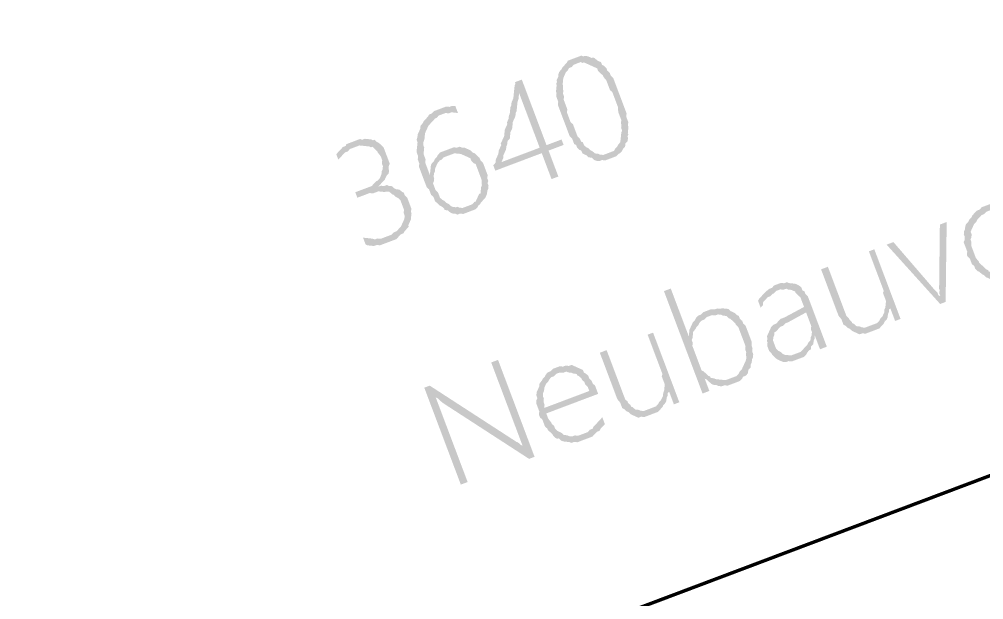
# Model space of a CAD drawing. Header units: metres. Extents: x -47 to 309, y -25 to 105.
# Drawn here: x 114.9 to 121.89, y 68.02 to 72.23 of the extents above; entities that cross this region are included whole.
import ezdxf

# ---------------------------------------------------------------- set-up
doc = ezdxf.new("R2010")
doc.units = ezdxf.units.M
doc.linetypes.add('AUSGEZOGEN', pattern=[0])
doc.layers.add('XR$1$STANDARD_1', color=7, linetype='AUSGEZOGEN', lineweight=25)

msp = doc.modelspace()

# ---------------------------------------------------------------- hatches: boundary and pattern name
at = {"layer": 'XR$1$STANDARD_1', "linetype": 'AUSGEZOGEN', "lineweight": 140, "transparency": 33554687}
h = msp.add_hatch(color=7, dxfattribs=at)
h.set_gradient(color2=(0, 0, 0), one_color=1)
h.paths.add_polyline_path([(118.9258, 71.9476), (118.8763, 71.9289), (118.8702, 71.9153), (118.8541, 71.8979), (118.838, 71.8806), (118.8318, 71.8669), (118.9408, 71.908), (118.9705, 71.9192), (118.9841, 71.913), (118.994, 71.9167), (119.0077, 71.9106), (119.0213, 71.9044), (119.0349, 71.8982), (119.0486, 71.8921), (119.0622, 71.8859), (119.0758, 71.8797), (119.0895, 71.8735), (119.0969, 71.8537), (119.1143, 71.8377), (119.1317, 71.8216), (119.1354, 71.8117), (119.1565, 71.7857), (119.1826, 71.7164), (119.2, 71.7003), (119.2411, 71.5914), (119.2424, 71.5579), (119.2647, 71.4985), (119.2623, 71.475), (119.266, 71.4651), (119.2636, 71.4415), (119.2711, 71.4217), (119.2649, 71.4081), (119.2625, 71.3846), (119.26, 71.361), (119.2576, 71.3375), (119.2415, 71.3201), (119.2353, 71.3065), (119.2193, 71.2891), (119.2131, 71.2755), (119.1735, 71.2606), (119.0683, 71.2096), (119.0819, 71.2034), (119.1055, 71.201), (119.1253, 71.2085), (119.1488, 71.206), (119.1884, 71.2209), (119.228, 71.2359), (119.2441, 71.2532), (119.254, 71.257), (119.2701, 71.2743), (119.2762, 71.288), (119.2923, 71.3053), (119.2948, 71.3289), (119.3108, 71.3462), (119.3133, 71.3698), (119.3095, 71.3797), (119.3157, 71.3933), (119.312, 71.4032), (119.3144, 71.4268), (119.3168, 71.4503), (119.3131, 71.4602), (119.3156, 71.4837), (119.3006, 71.5234), (119.3031, 71.5469), (119.206, 71.8044), (119.1887, 71.8204), (119.1812, 71.8403), (119.1638, 71.8563), (119.1564, 71.8761), (119.139, 71.8922), (119.1254, 71.8984), (119.1179, 71.9182), (119.1043, 71.9243), (119.0906, 71.9305), (119.0732, 71.9466), (119.0596, 71.9528), (119.0497, 71.949), (119.0361, 71.9552), (119.0224, 71.9614), (118.9989, 71.9638), (118.989, 71.9601), (118.9754, 71.9662), (118.9457, 71.9551)], flags=0)
h = msp.add_hatch(color=7, dxfattribs=at)
h.set_gradient(color2=(0, 0, 0), one_color=1)
h.paths.add_polyline_path([(118.8318, 71.8669), (118.8158, 71.8496), (118.8096, 71.8359), (118.8072, 71.8124), (118.7948, 71.7851), (118.7986, 71.7752), (118.7924, 71.7616), (118.7961, 71.7517), (118.7937, 71.7281), (118.7912, 71.7046), (118.795, 71.6947), (118.7925, 71.6711), (118.8075, 71.6315), (118.805, 71.608), (118.8909, 71.3802), (118.9082, 71.3642), (118.9232, 71.3245), (118.9368, 71.3184), (118.9443, 71.2986), (118.9616, 71.2825), (118.9753, 71.2763), (118.9827, 71.2565), (118.9964, 71.2504), (119.01, 71.2442), (119.0274, 71.2281), (119.0509, 71.2257), (119.0683, 71.2096), (119.1735, 71.2606), (119.1339, 71.2456), (119.1103, 71.2481), (119.0967, 71.2542), (119.0732, 71.2567), (119.0558, 71.2727), (119.0422, 71.2789), (119.0248, 71.295), (119.0112, 71.3012), (118.9938, 71.3172), (118.9863, 71.337), (118.9727, 71.3432), (118.9652, 71.363), (118.9479, 71.3791), (118.9143, 71.4682), (118.8969, 71.4843), (118.8708, 71.5536), (118.8732, 71.5771), (118.8471, 71.6465), (118.8495, 71.67), (118.8421, 71.6898), (118.8445, 71.7133), (118.8408, 71.7233), (118.8432, 71.7468), (118.8395, 71.7567), (118.8419, 71.7802), (118.8443, 71.8038), (118.8567, 71.831), (118.8628, 71.8447), (118.8789, 71.862), (118.8851, 71.8757), (118.9049, 71.8831), (118.921, 71.9005), (118.9408, 71.908)], flags=0)
h = msp.add_hatch(color=7, dxfattribs=at)
h.set_gradient(color2=(0, 0, 0), one_color=1)
h.paths.add_polyline_path([(118.5434, 71.7921), (118.4939, 71.7735), (118.4976, 71.7636), (118.4914, 71.7499), (118.489, 71.7264), (118.4865, 71.7028), (118.4841, 71.6793), (118.5237, 71.6942), (118.673, 71.2981), (118.3957, 71.1936), (118.7225, 71.3168)], flags=0)
h = msp.add_hatch(color=7, dxfattribs=at)
h.set_gradient(color2=(0, 0, 0), one_color=1)
h.paths.add_polyline_path([(118.4841, 71.6793), (118.4817, 71.6558), (118.4755, 71.6421), (118.4693, 71.6285), (118.4669, 71.605), (118.4607, 71.5913), (118.4583, 71.5678), (118.4558, 71.5442), (118.4497, 71.5306), (118.4472, 71.5071), (118.4349, 71.4798), (118.4386, 71.4699), (118.4263, 71.4426), (118.4201, 71.429), (118.4177, 71.4055), (118.4152, 71.3819), (118.4091, 71.3683), (118.3967, 71.341), (118.3906, 71.3274), (118.3943, 71.3175), (118.3819, 71.2902), (118.3758, 71.2766), (118.3733, 71.253), (118.361, 71.2258), (118.3548, 71.2121), (118.3524, 71.1886), (118.3363, 71.1712), (118.3512, 71.1316), (118.6879, 71.2585), (118.7589, 71.0704), (118.8084, 71.089), (118.7375, 71.2772), (118.8464, 71.3182), (118.8315, 71.3578), (118.3957, 71.1936), (118.4019, 71.2072), (118.4081, 71.2209), (118.4105, 71.2444), (118.4167, 71.2581), (118.429, 71.2853), (118.4315, 71.3089), (118.4376, 71.3225), (118.4401, 71.346), (118.4561, 71.3634), (118.4586, 71.3869), (118.461, 71.4105), (118.4672, 71.4241), (118.4734, 71.4378), (118.4758, 71.4613), (118.4782, 71.4848), (118.4844, 71.4985), (118.4967, 71.5257), (118.4992, 71.5493), (118.5054, 71.5629), (118.5078, 71.5864), (118.5102, 71.61), (118.5127, 71.6335), (118.5188, 71.6472), (118.5213, 71.6707), (118.5237, 71.6942)], flags=0)
h = msp.add_hatch(color=7, dxfattribs=at)
h.set_gradient(color2=(0, 0, 0), one_color=1)
h.paths.add_polyline_path([(117.8317, 71.4899), (117.8255, 71.4763), (117.8094, 71.4589), (117.807, 71.4354), (117.8008, 71.4218), (117.7885, 71.3945), (117.786, 71.371), (117.7799, 71.3573), (117.7873, 71.3375), (117.7849, 71.314), (117.7824, 71.2904), (117.78, 71.2669), (117.7912, 71.2372), (117.7888, 71.2137), (117.8, 71.184), (117.7975, 71.1604), (117.8535, 71.0119), (117.8709, 70.9958), (117.8858, 70.9562), (117.9032, 70.9401), (117.9144, 70.9104), (117.9317, 70.8943), (117.9491, 70.8783), (117.9627, 70.8721), (117.9801, 70.856), (117.9838, 70.8461), (118.0074, 70.8437), (118.0247, 70.8276), (118.0384, 70.8214), (118.0619, 70.819), (118.0756, 70.8128), (118.0954, 70.8203), (118.1189, 70.8178), (118.208, 70.8514), (118.2241, 70.8688), (118.2303, 70.8824), (118.2402, 70.8862), (118.2463, 70.8998), (118.2624, 70.9172), (118.1139, 70.8612), (118.0903, 70.8636), (118.0767, 70.8698), (118.0668, 70.8661), (118.0433, 70.8685), (118.0296, 70.8747), (118.0123, 70.8907), (117.9986, 70.8969), (117.9812, 70.913), (117.9676, 70.9192), (117.9502, 70.9352), (117.9353, 70.9748), (117.9179, 70.9909), (117.8993, 71.0404), (117.9055, 71.0541), (117.9079, 71.0776), (117.9042, 71.0875), (117.9066, 71.111), (117.8769, 71.0999), (117.8433, 71.189), (117.8457, 71.2125), (117.8308, 71.2521), (117.8332, 71.2757), (117.8357, 71.2992), (117.8282, 71.319), (117.8307, 71.3425), (117.8368, 71.3562), (117.8393, 71.3797), (117.8417, 71.4033), (117.854, 71.4305), (117.8602, 71.4442), (117.8664, 71.4578), (117.8825, 71.4752), (117.8985, 71.4925), (117.9146, 71.5099), (117.9245, 71.5136), (117.9406, 71.531), (117.9703, 71.5422)], flags=0)
h = msp.add_hatch(color=7, dxfattribs=at)
h.set_gradient(color2=(0, 0, 0), one_color=1)
h.paths.add_polyline_path([(117.9554, 71.5818), (117.9059, 71.5632), (117.8898, 71.5458), (117.87, 71.5383), (117.8638, 71.5247), (117.8477, 71.5073), (117.8317, 71.4899), (117.9703, 71.5422), (117.9901, 71.5497), (118.0136, 71.5472), (118.0334, 71.5547), (118.057, 71.5523), (118.0805, 71.5498), (118.0619, 71.5993), (118.0383, 71.6018), (118.0185, 71.5943), (117.995, 71.5967), (117.9752, 71.5893)], flags=0)
h = msp.add_hatch(color=7, dxfattribs=at)
h.set_gradient(color2=(0, 0, 0), one_color=1)
h.paths.add_polyline_path([(117.3216, 71.3429), (117.2721, 71.3243), (117.2659, 71.3106), (117.2461, 71.3032), (117.23, 71.2858), (117.2139, 71.2684), (117.1979, 71.2511), (117.3662, 71.3145), (117.3898, 71.3121), (117.4133, 71.3096), (117.4368, 71.3072), (117.4505, 71.301), (117.4604, 71.3048), (117.4777, 71.2887), (117.4951, 71.2726), (117.4988, 71.2627), (117.5199, 71.2367), (117.5311, 71.207), (117.5287, 71.1835), (117.5362, 71.1637), (117.5337, 71.1402), (117.5276, 71.1265), (117.5251, 71.103), (117.5189, 71.0893), (117.5128, 71.0757), (117.4967, 71.0583), (117.4868, 71.0546), (117.4707, 71.0372), (117.4547, 71.0199), (117.3358, 70.9751), (117.3507, 70.9355), (117.4399, 70.9691), (117.4634, 70.9666), (117.503, 70.9816), (117.5266, 70.9791), (117.5501, 70.9767), (117.56, 70.9804), (117.5835, 70.978), (117.6009, 70.9619), (117.6145, 70.9557), (117.6319, 70.9397), (117.6455, 70.9335), (117.6629, 70.9174), (117.689, 70.8481), (117.6866, 70.8246), (117.6941, 70.8048), (117.6916, 70.7812), (117.6855, 70.7676), (117.6731, 70.7403), (117.6669, 70.7267), (117.6509, 70.7093), (117.6348, 70.6919), (117.615, 70.6845), (117.5989, 70.6671), (117.4108, 70.5962), (117.4244, 70.59), (117.4479, 70.5876), (117.4715, 70.5851), (117.4913, 70.5926), (117.5148, 70.5902), (117.5742, 70.6126), (117.6337, 70.635), (117.6497, 70.6523), (117.6658, 70.6697), (117.6856, 70.6772), (117.6918, 70.6908), (117.7079, 70.7082), (117.7239, 70.7255), (117.7202, 70.7354), (117.7325, 70.7627), (117.7387, 70.7763), (117.7411, 70.7999), (117.7436, 70.8234), (117.7398, 70.8333), (117.7423, 70.8569), (117.7124, 70.9361), (117.6951, 70.9522), (117.6876, 70.972), (117.674, 70.9781), (117.6566, 70.9942), (117.6331, 70.9966), (117.6194, 71.0028), (117.6021, 71.0189), (117.5785, 71.0213), (117.5649, 71.0275), (117.5451, 71.02), (117.5215, 71.0225), (117.5017, 71.015), (117.5178, 71.0324), (117.5339, 71.0497), (117.5499, 71.0671), (117.5561, 71.0807), (117.5623, 71.0944), (117.5784, 71.1117), (117.5808, 71.1353), (117.5771, 71.1452), (117.5795, 71.1687), (117.5857, 71.1824), (117.5409, 71.3012), (117.5235, 71.3173), (117.5062, 71.3333), (117.4925, 71.3395), (117.4751, 71.3556), (117.4652, 71.3518), (117.4516, 71.358), (117.4281, 71.3605), (117.4045, 71.3629), (117.3847, 71.3554), (117.3711, 71.3616), (117.3414, 71.3504)], flags=0)
h = msp.add_hatch(color=7, dxfattribs=at)
h.set_gradient(color2=(0, 0, 0), one_color=1)
h.paths.add_polyline_path([(117.1979, 71.2511), (117.2165, 71.2016), (117.2128, 71.2115), (117.2289, 71.2288), (117.2449, 71.2462), (117.261, 71.2636), (117.2808, 71.271), (117.2969, 71.2884), (117.3266, 71.2996)], flags=0)
h = msp.add_hatch(color=7, dxfattribs=at)
h.set_gradient(color2=(0, 0, 0), one_color=1)
h.paths.add_polyline_path([(118.0104, 71.2859), (117.9509, 71.2635), (117.9349, 71.2461), (117.9287, 71.2325), (117.9126, 71.2151), (117.9065, 71.2015), (118.0154, 71.2425), (118.055, 71.2575), (118.0785, 71.255), (118.1021, 71.2526), (118.1293, 71.2402), (118.143, 71.2341), (118.1702, 71.2217), (118.1777, 71.2019), (118.1951, 71.1858), (118.2087, 71.1797), (118.2535, 71.0608), (118.2511, 71.0373), (118.2548, 71.0274), (118.2486, 71.0138), (118.2462, 70.9902), (118.2438, 70.9667), (118.2338, 70.963), (118.2277, 70.9493), (118.2153, 70.9221), (118.2092, 70.9084), (118.1993, 70.9047), (118.1832, 70.8873), (118.1436, 70.8724), (118.2624, 70.9172), (118.2785, 70.9345), (118.2847, 70.9482), (118.2908, 70.9618), (118.2933, 70.9854), (118.2994, 70.999), (118.3019, 71.0225), (118.2944, 71.0423), (118.3006, 71.056), (118.2931, 71.0758), (118.2956, 71.0993), (118.262, 71.1884), (118.2446, 71.2045), (118.2371, 71.2243), (118.2198, 71.2404), (118.2024, 71.2565), (118.1888, 71.2626), (118.1714, 71.2787), (118.1578, 71.2849), (118.1305, 71.2972), (118.1069, 71.2997), (118.0933, 71.3058), (118.0735, 71.2984), (118.05, 71.3008), (118.0302, 71.2933)], flags=0)
h = msp.add_hatch(color=7, dxfattribs=at)
h.set_gradient(color2=(0, 0, 0), one_color=1)
h.paths.add_polyline_path([(117.9065, 71.2015), (117.8904, 71.1841), (117.8842, 71.1705), (117.8818, 71.1469), (117.8793, 71.1234), (117.8769, 71.0999), (117.9066, 71.111), (117.9128, 71.1247), (117.9152, 71.1482), (117.9276, 71.1755), (117.9337, 71.1891), (117.9498, 71.2065), (117.9597, 71.2102), (117.9758, 71.2276), (118.0154, 71.2425)], flags=0)
h = msp.add_hatch(color=7, dxfattribs=at)
h.set_gradient(color2=(0, 0, 0), one_color=1)
h.paths.add_polyline_path([(121.9177, 70.8811), (121.8781, 70.8662), (121.862, 70.8488), (121.8422, 70.8414), (121.8261, 70.824), (121.8101, 70.8066), (121.8039, 70.793), (121.7878, 70.7756), (121.7816, 70.762), (121.7656, 70.7446), (121.7594, 70.731), (121.757, 70.7075), (121.7508, 70.6938), (121.7484, 70.6703), (121.7558, 70.6505), (121.7534, 70.6269), (121.7472, 70.6133), (121.7733, 70.544), (121.7709, 70.5205), (121.7746, 70.5105), (121.792, 70.4945), (121.8069, 70.4549), (121.8243, 70.4388), (121.8318, 70.419), (121.8491, 70.4029), (121.8628, 70.3967), (121.8801, 70.3807), (121.8938, 70.3745), (121.9111, 70.3584), (121.9248, 70.3523), (121.952, 70.3399), (121.9657, 70.3337), (122.1006, 70.3959), (122.0511, 70.3772), (122.0275, 70.3797), (122.0077, 70.3722), (121.9941, 70.3784), (121.9706, 70.3808), (121.9532, 70.3969), (121.9296, 70.3993), (121.9259, 70.4092), (121.9123, 70.4154), (121.8949, 70.4315), (121.8775, 70.4476), (121.8602, 70.4636), (121.8564, 70.4735), (121.8353, 70.4995), (121.8018, 70.5886), (121.8042, 70.6122), (121.7967, 70.632), (121.8029, 70.6456), (121.8053, 70.6691), (121.7979, 70.689), (121.804, 70.7026), (121.8164, 70.7299), (121.8226, 70.7435), (121.8386, 70.7609), (121.8448, 70.7745), (121.8609, 70.7919), (121.8769, 70.8092), (121.8967, 70.8167), (121.9128, 70.8341), (122.0614, 70.8901), (122.0477, 70.8962), (122.0242, 70.8987), (122.0007, 70.9011), (121.9808, 70.8936), (121.9573, 70.8961), (121.9375, 70.8886)], flags=0)
h = msp.add_hatch(color=7, dxfattribs=at)
h.set_gradient(color2=(0, 0, 0), one_color=1)
h.paths.add_polyline_path([(121.6243, 70.7593), (121.5748, 70.7406), (121.5694, 70.2749), (121.5731, 70.265), (121.5707, 70.2414), (121.5782, 70.2216), (121.577, 70.1646), (121.6166, 70.1796)], flags=0)
h = msp.add_hatch(color=7, dxfattribs=at)
h.set_gradient(color2=(0, 0, 0), one_color=1)
h.paths.add_polyline_path([(117.3921, 70.6457), (117.4108, 70.5962), (117.5593, 70.6522), (117.5197, 70.6372), (117.4962, 70.6397), (117.4764, 70.6322), (117.4627, 70.6384), (117.4392, 70.6408), (117.4156, 70.6433)], flags=0)
h = msp.add_hatch(color=7, dxfattribs=at)
h.set_gradient(color2=(0, 0, 0), one_color=1)
h.paths.add_polyline_path([(121.2381, 70.6137), (121.1886, 70.595), (121.577, 70.1646), (121.5782, 70.2216), (121.5645, 70.2278), (121.5571, 70.2476), (121.5397, 70.2637)], flags=0)
h = msp.add_hatch(color=7, dxfattribs=at)
h.set_gradient(color2=(0, 0, 0), one_color=1)
h.paths.add_polyline_path([(121.0995, 70.5614), (121.0599, 70.5465), (121.1681, 70.2593), (121.1619, 70.2457), (121.1843, 70.1863), (121.1819, 70.1627), (121.1795, 70.1392), (121.1733, 70.1256), (121.2166, 70.1306), (121.2502, 70.0415), (121.2898, 70.0564)], flags=0)
h = msp.add_hatch(color=7, dxfattribs=at)
h.set_gradient(color2=(0, 0, 0), one_color=1)
h.paths.add_polyline_path([(120.7628, 70.4345), (120.7133, 70.4159), (120.8402, 70.0792), (120.8613, 70.0532), (120.8762, 70.0136), (120.8898, 70.0074), (120.9072, 69.9914), (120.9208, 69.9852), (120.9382, 69.9691), (120.9518, 69.9629), (120.9655, 69.9568), (120.9791, 69.9506), (120.9928, 69.9444), (121.0126, 69.9519), (121.0361, 69.9495), (121.1351, 69.9868), (121.1512, 70.0041), (121.1673, 70.0215), (121.1734, 70.0352), (121.1895, 70.0525), (121.0311, 69.9928), (121.0075, 69.9952), (120.9939, 70.0014), (120.9704, 70.0038), (120.953, 70.0199), (120.9394, 70.0261), (120.9356, 70.036), (120.9183, 70.0521), (120.9145, 70.062), (120.8972, 70.078), (120.871, 70.1474)], flags=0)
h = msp.add_hatch(color=7, dxfattribs=at)
h.set_gradient(color2=(0, 0, 0), one_color=1)
h.paths.add_polyline_path([(120.4026, 70.3101), (120.3728, 70.2989), (120.3568, 70.2815), (120.337, 70.2741), (120.311, 70.253), (120.2949, 70.2356), (120.2788, 70.2182), (120.2628, 70.2009), (120.2566, 70.1872), (120.2753, 70.1377), (120.2913, 70.1551), (120.2938, 70.1786), (120.3098, 70.196), (120.3259, 70.2133), (120.3457, 70.2208), (120.3618, 70.2382), (120.3717, 70.2419), (120.3878, 70.2593), (120.5264, 70.3115), (120.5029, 70.314), (120.4793, 70.3164), (120.4657, 70.3226), (120.4459, 70.3151), (120.4224, 70.3175)], flags=0)
h = msp.add_hatch(color=7, dxfattribs=at)
h.set_gradient(color2=(0, 0, 0), one_color=1)
h.paths.add_polyline_path([(120.5264, 70.3115), (120.4076, 70.2667), (120.4175, 70.2705), (120.441, 70.268), (120.4608, 70.2755), (120.4745, 70.2693), (120.498, 70.2669), (120.5116, 70.2607), (120.5253, 70.2546), (120.529, 70.2446), (120.5464, 70.2286), (120.5637, 70.2125), (120.5899, 70.1432), (120.4488, 70.0674), (120.4191, 70.0562), (120.403, 70.0388), (120.3869, 70.0215), (120.6048, 70.1036), (120.6421, 70.0045), (120.6397, 69.981), (120.6471, 69.9612), (120.6447, 69.9377), (120.6682, 69.9352), (120.7056, 69.8362), (120.7551, 69.8549), (120.617, 70.2213), (120.5996, 70.2373), (120.5922, 70.2571), (120.5785, 70.2633), (120.5711, 70.2831), (120.5537, 70.2992), (120.5401, 70.3054)], flags=0)
h = msp.add_hatch(color=7, dxfattribs=at)
h.set_gradient(color2=(0, 0, 0), one_color=1)
h.paths.add_polyline_path([(119.6235, 70.2766), (119.574, 70.2579), (119.8539, 69.5152), (119.9034, 69.5339), (119.8698, 69.623), (119.8958, 69.6441), (119.8785, 69.6602), (119.8611, 69.6762), (119.8474, 69.6824), (119.7803, 69.8607), (119.7827, 69.8842), (119.7752, 69.904), (119.7814, 69.9176), (119.7838, 69.9412), (119.7541, 69.93)], flags=0)
h = msp.add_hatch(color=7, dxfattribs=at)
h.set_gradient(color2=(0, 0, 0), one_color=1)
h.paths.add_polyline_path([(119.7837, 70.0316), (119.7775, 70.018), (119.7652, 69.9907), (119.759, 69.9771), (119.7566, 69.9535), (119.7541, 69.93), (119.7838, 69.9412), (119.7863, 69.9647), (119.8024, 69.9821), (119.8085, 69.9957), (119.8246, 70.0131), (119.8308, 70.0267), (119.8468, 70.0441), (119.8667, 70.0516), (119.8827, 70.0689), (119.9025, 70.0764)], flags=0)
h = msp.add_hatch(color=7, dxfattribs=at)
h.set_gradient(color2=(0, 0, 0), one_color=1)
h.paths.add_polyline_path([(119.8975, 70.1197), (119.8579, 70.1048), (119.8418, 70.0874), (119.822, 70.08), (119.8059, 70.0626), (119.7998, 70.049), (119.7837, 70.0316), (119.9223, 70.0839), (119.9459, 70.0814), (119.9657, 70.0889), (119.9892, 70.0864), (120.0029, 70.0803), (120.0264, 70.0778), (120.0438, 70.0618), (120.0574, 70.0556), (120.0748, 70.0395), (120.0921, 70.0234), (120.0959, 70.0135), (120.1132, 69.9975), (120.1655, 69.8588), (120.163, 69.8353), (120.1705, 69.8155), (120.1681, 69.7919), (120.1718, 69.782), (120.1694, 69.7585), (120.1632, 69.7449), (120.157, 69.7312), (120.1447, 69.704), (120.1385, 69.6903), (120.1224, 69.673), (120.1163, 69.6593), (120.1002, 69.642), (120.0606, 69.627), (120.1832, 69.6619), (120.1856, 69.6855), (120.2017, 69.7028), (120.2041, 69.7264), (120.2103, 69.74), (120.2127, 69.7635), (120.2189, 69.7772), (120.2213, 69.8007), (120.2139, 69.8205), (120.2163, 69.844), (120.2088, 69.8639), (120.2113, 69.8874), (120.1665, 70.0062), (120.1491, 70.0223), (120.1416, 70.0421), (120.1243, 70.0582), (120.1168, 70.078), (120.1032, 70.0842), (120.0858, 70.1002), (120.0722, 70.1064), (120.0585, 70.1126), (120.0412, 70.1286), (120.0176, 70.1311), (119.9941, 70.1335), (119.9842, 70.1298), (119.9607, 70.1322), (119.9408, 70.1248), (119.9173, 70.1272)], flags=0)
h = msp.add_hatch(color=7, dxfattribs=at)
h.set_gradient(color2=(0, 0, 0), one_color=1)
h.paths.add_polyline_path([(120.3869, 70.0215), (120.3671, 70.014), (120.3511, 69.9966), (120.3449, 69.983), (120.3387, 69.9694), (120.3264, 69.9421), (120.3202, 69.9284), (120.3239, 69.9185), (120.3215, 69.895), (120.3252, 69.8851), (120.3228, 69.8616), (120.3377, 69.822), (120.3551, 69.8059), (120.3588, 69.796), (120.3762, 69.7799), (120.3936, 69.7638), (120.4072, 69.7577), (120.526, 69.8024), (120.4963, 69.7913), (120.4728, 69.7937), (120.4492, 69.7961), (120.4356, 69.8023), (120.4182, 69.8184), (120.4046, 69.8245), (120.3872, 69.8406), (120.3648, 69.9), (120.3673, 69.9236), (120.3734, 69.9372), (120.3759, 69.9607), (120.3858, 69.9645), (120.4019, 69.9818), (120.4179, 69.9992), (120.4377, 70.0067), (120.4538, 70.024), (120.4736, 70.0315), (120.6048, 70.1036)], flags=0)
h = msp.add_hatch(color=7, dxfattribs=at)
h.set_gradient(color2=(0, 0, 0), one_color=1)
h.paths.add_polyline_path([(121.1733, 70.1256), (121.1709, 70.102), (121.1647, 70.0884), (121.1585, 70.0748), (121.1424, 70.0574), (121.1363, 70.0438), (121.1202, 70.0264), (121.0806, 70.0115), (121.1895, 70.0525), (121.1957, 70.0662), (121.1981, 70.0897), (121.2043, 70.1033), (121.2067, 70.1269), (121.2166, 70.1306)], flags=0)
h = msp.add_hatch(color=7, dxfattribs=at)
h.set_gradient(color2=(0, 0, 0), one_color=1)
h.paths.add_polyline_path([(119.4952, 69.9568), (119.4556, 69.9419), (119.5638, 69.6547), (119.5577, 69.6411), (119.5801, 69.5816), (119.5776, 69.5581), (119.5752, 69.5346), (119.569, 69.5209), (119.6124, 69.526), (119.646, 69.4368), (119.6856, 69.4518)], flags=0)
h = msp.add_hatch(color=7, dxfattribs=at)
h.set_gradient(color2=(0, 0, 0), one_color=1)
h.paths.add_polyline_path([(120.6447, 69.9377), (120.6385, 69.924), (120.6361, 69.9005), (120.62, 69.8831), (120.6139, 69.8695), (120.5978, 69.8521), (120.5817, 69.8347), (120.5656, 69.8174), (120.4072, 69.7577), (120.4208, 69.7515), (120.4345, 69.7453), (120.458, 69.7429), (120.4778, 69.7503), (120.5013, 69.7479), (120.5905, 69.7815), (120.6065, 69.7989), (120.6127, 69.8125), (120.6288, 69.8299), (120.6387, 69.8336), (120.6411, 69.8571), (120.6572, 69.8745), (120.6596, 69.898), (120.6658, 69.9117), (120.6682, 69.9352)], flags=0)
h = msp.add_hatch(color=7, dxfattribs=at)
h.set_gradient(color2=(0, 0, 0), one_color=1)
h.paths.add_polyline_path([(119.1585, 69.8299), (119.109, 69.8112), (119.2359, 69.4745), (119.257, 69.4486), (119.2719, 69.409), (119.2856, 69.4028), (119.3029, 69.3867), (119.3166, 69.3805), (119.3339, 69.3645), (119.3476, 69.3583), (119.3612, 69.3521), (119.3748, 69.346), (119.3885, 69.3398), (119.4083, 69.3472), (119.4318, 69.3448), (119.5309, 69.3821), (119.5469, 69.3995), (119.563, 69.4169), (119.5692, 69.4305), (119.5852, 69.4479), (119.4268, 69.3882), (119.4033, 69.3906), (119.3896, 69.3968), (119.3661, 69.3992), (119.3487, 69.4153), (119.3351, 69.4214), (119.3314, 69.4313), (119.314, 69.4474), (119.3103, 69.4573), (119.2929, 69.4734), (119.2668, 69.5427)], flags=0)
h = msp.add_hatch(color=7, dxfattribs=at)
h.set_gradient(color2=(0, 0, 0), one_color=1)
h.paths.add_polyline_path([(118.3709, 69.7592), (118.3213, 69.7406), (118.549, 69.1365), (118.5963, 69.0412), (118.6359, 69.0561)], flags=0)
h = msp.add_hatch(color=7, dxfattribs=at)
h.set_gradient(color2=(0, 0, 0), one_color=1)
h.paths.add_polyline_path([(118.7983, 69.7054), (118.7686, 69.6942), (118.7525, 69.6769), (118.7327, 69.6694), (118.7166, 69.652), (118.7105, 69.6384), (118.6944, 69.621), (118.8132, 69.6658), (118.8467, 69.6671), (118.8665, 69.6746), (118.8801, 69.6684), (118.9036, 69.666), (118.9173, 69.6598), (118.9408, 69.6574), (118.9445, 69.6475), (118.9582, 69.6413), (118.9755, 69.6252), (118.9793, 69.6153), (118.9966, 69.5992), (119.0041, 69.5794), (119.0215, 69.5634), (119.0327, 69.5337), (118.7059, 69.4105), (119.0822, 69.5523), (119.0747, 69.5721), (119.0574, 69.5882), (119.0499, 69.608), (119.0325, 69.6241), (119.0251, 69.6439), (119.0077, 69.66), (118.9941, 69.6661), (118.9866, 69.6859), (118.973, 69.6921), (118.9593, 69.6983), (118.9457, 69.7044), (118.9184, 69.7168), (118.9048, 69.723), (118.885, 69.7155), (118.8614, 69.7179), (118.8416, 69.7105), (118.8181, 69.7129)], flags=0)
h = msp.add_hatch(color=7, dxfattribs=at)
h.set_gradient(color2=(0, 0, 0), one_color=1)
h.paths.add_polyline_path([(118.6944, 69.621), (118.6882, 69.6074), (118.6721, 69.59), (118.6697, 69.5665), (118.6574, 69.5392), (118.6512, 69.5256), (118.6487, 69.5021), (118.6562, 69.4822), (118.65, 69.4686), (118.6476, 69.4451), (118.67, 69.3857), (118.6676, 69.3621), (118.675, 69.3423), (118.6924, 69.3262), (118.7111, 69.2767), (118.7284, 69.2607), (118.7322, 69.2507), (118.7495, 69.2347), (118.7669, 69.2186), (118.7706, 69.2087), (118.788, 69.1926), (118.8016, 69.1865), (118.8115, 69.1902), (118.8289, 69.1741), (118.8425, 69.1679), (118.9812, 69.2202), (118.9515, 69.209), (118.9279, 69.2114), (118.9081, 69.204), (118.8846, 69.2064), (118.8709, 69.2126), (118.8474, 69.215), (118.83, 69.2311), (118.8164, 69.2373), (118.8028, 69.2434), (118.7854, 69.2595), (118.7779, 69.2793), (118.7606, 69.2954), (118.7568, 69.3053), (118.7357, 69.3313), (118.7208, 69.3709), (119.0971, 69.5127), (119.0822, 69.5523), (118.7059, 69.4105), (118.7083, 69.434), (118.7008, 69.4538), (118.7033, 69.4774), (118.6958, 69.4972), (118.6983, 69.5207), (118.7044, 69.5343), (118.7069, 69.5579), (118.713, 69.5715), (118.7192, 69.5852), (118.7353, 69.6025), (118.7415, 69.6162), (118.7575, 69.6335), (118.7773, 69.641), (118.7934, 69.6584), (118.8132, 69.6658)], flags=0)
h = msp.add_hatch(color=7, dxfattribs=at)
h.set_gradient(color2=(0, 0, 0), one_color=1)
h.paths.add_polyline_path([(119.8958, 69.6441), (119.8698, 69.623), (119.8835, 69.6168), (119.9008, 69.6007), (119.9182, 69.5847), (119.9318, 69.5785), (119.9554, 69.5761), (119.969, 69.5699), (119.9926, 69.5675), (120.0124, 69.5749), (120.0359, 69.5725), (120.125, 69.6061), (120.1411, 69.6234), (120.1473, 69.6371), (120.1671, 69.6445), (120.1832, 69.6619), (120.0606, 69.627), (120.021, 69.6121), (119.9974, 69.6145), (119.9739, 69.617), (119.9504, 69.6194), (119.9367, 69.6256), (119.9132, 69.628), (119.9095, 69.6379)], flags=0)
h = msp.add_hatch(color=7, dxfattribs=at)
h.set_gradient(color2=(0, 0, 0), one_color=1)
h.paths.add_polyline_path([(117.8757, 69.5726), (117.8361, 69.5577), (118.1011, 68.8546), (118.1506, 68.8732), (117.9192, 69.4872)], flags=0)
h = msp.add_hatch(color=7, dxfattribs=at)
h.set_gradient(color2=(0, 0, 0), one_color=1)
h.paths.add_polyline_path([(117.8757, 69.5726), (117.9192, 69.4872), (117.9328, 69.481), (117.9502, 69.465), (117.9676, 69.4489), (118.5963, 69.0412), (118.549, 69.1365), (118.5354, 69.1427), (118.518, 69.1587), (118.5044, 69.1649)], flags=0)
h = msp.add_hatch(color=7, dxfattribs=at)
h.set_gradient(color2=(0, 0, 0), one_color=1)
h.paths.add_polyline_path([(119.569, 69.5209), (119.5666, 69.4974), (119.5604, 69.4838), (119.5542, 69.4701), (119.5382, 69.4527), (119.532, 69.4391), (119.5159, 69.4217), (119.4763, 69.4068), (119.5852, 69.4479), (119.5914, 69.4615), (119.5939, 69.485), (119.6, 69.4987), (119.6025, 69.5222), (119.6124, 69.526)], flags=0)
h = msp.add_hatch(color=7, dxfattribs=at)
h.set_gradient(color2=(0, 0, 0), one_color=1)
h.paths.add_polyline_path([(119.1271, 69.3431), (119.1111, 69.3257), (119.095, 69.3083), (119.0789, 69.291), (119.0628, 69.2736), (119.0567, 69.26), (119.0369, 69.2525), (119.0208, 69.2351), (118.8425, 69.1679), (118.8661, 69.1655), (118.8896, 69.1631), (118.9032, 69.1569), (118.923, 69.1644), (118.9466, 69.1619), (119.0555, 69.203), (119.0716, 69.2203), (119.0877, 69.2377), (119.1075, 69.2452), (119.1136, 69.2588), (119.1297, 69.2762), (119.1458, 69.2935)], flags=0)

# ---------------------------------------------------------------- linework, layer by layer
at = {"layer": 'XR$1$STANDARD_1', "color": 7, "linetype": 'AUSGEZOGEN', "lineweight": 200, "transparency": 33554687}
msp.add_lwpolyline([(109.9508, 64.403), (155.5735, 81.5981), (152.4868, 89.7878), (172.7284, 97.4168), (208.4809, 2.5569), (142.6167, -22.2672), (109.9508, 64.403)], close=True, dxfattribs=at)
at = {"layer": 'XR$1$STANDARD_1', "color": 7, "linetype": 'AUSGEZOGEN', "lineweight": 35, "transparency": 33554687}
msp.add_lwpolyline([(109.9508, 64.403), (155.5735, 81.5981), (152.4868, 89.7878), (106.8641, 72.5927), (109.9508, 64.403)], close=True, dxfattribs=at)
at = {"layer": 'XR$1$STANDARD_1', "color": 7, "linetype": 'AUSGEZOGEN', "lineweight": 140, "transparency": 33554687}
msp.add_lwpolyline([(106.8641, 72.5927), (152.4868, 89.7878), (155.5735, 81.5981), (109.9508, 64.403), (106.8641, 72.5927)], close=True, dxfattribs=at)

doc.saveas('drawing.dxf')
